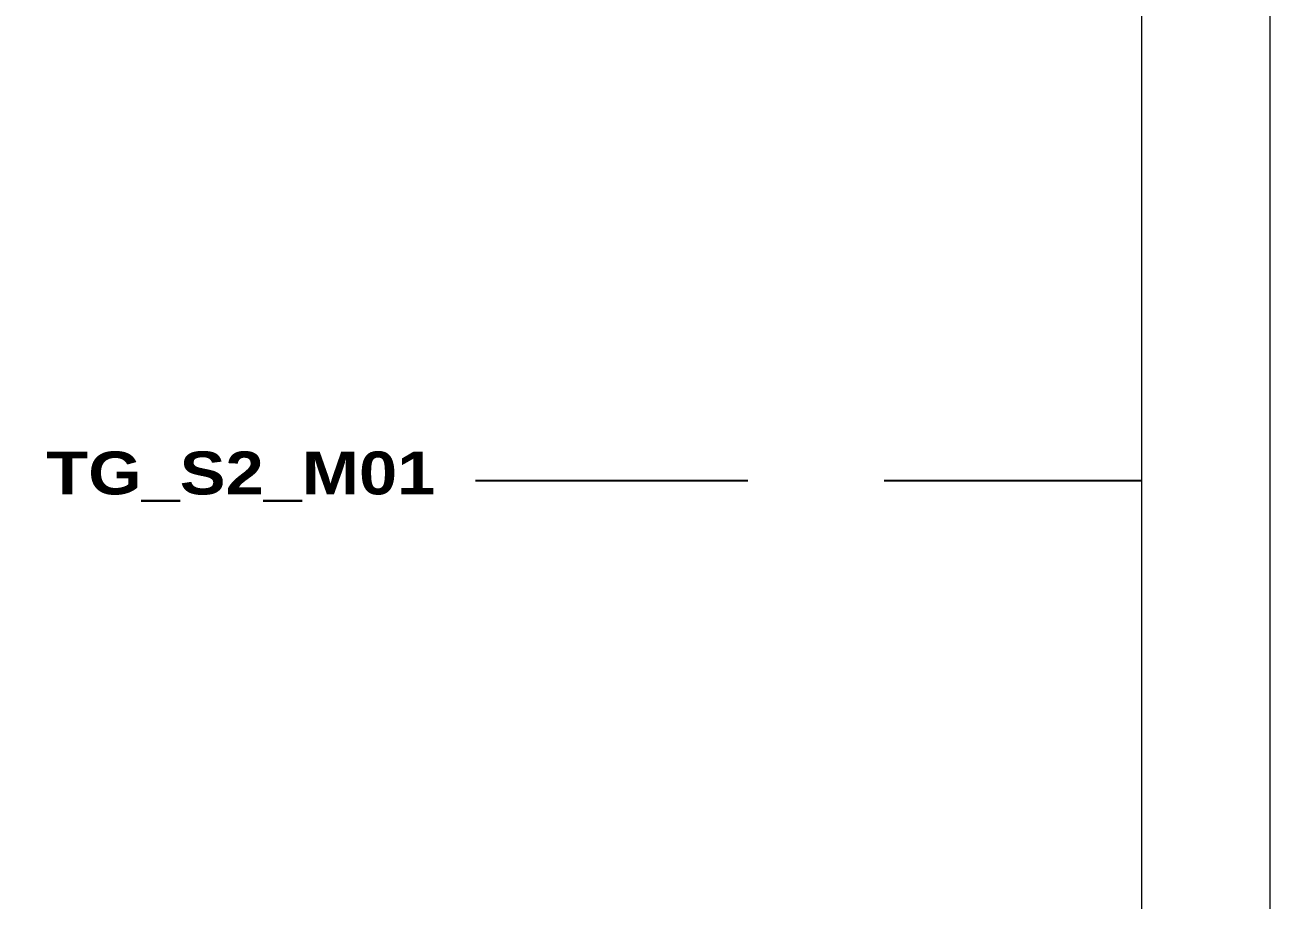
# Model space of a CAD drawing. Header units: centimetres. Extents: x -6233 to 67854, y 107 to 55669.
# Drawn here: x 43067 to 44518, y 50039 to 51059 of the extents above; entities that cross this region are included whole.
import ezdxf
from ezdxf.enums import TextEntityAlignment as Align

# ---------------------------------------------------------------- set-up
doc = ezdxf.new("R2010")
doc.units = ezdxf.units.CM
doc.header["$LTSCALE"] = 25.4
doc.linetypes.add('HIDDEN', pattern=[0.375, 0.25, -0.125])
doc.layers.add('Etiket-Line-L', color=7, linetype='Continuous')
doc.layers.add('EtIket-Line-S', color=2, linetype='Continuous')
doc.styles.add('Bold', font='ariblk.ttf', dxfattribs={"height": 25.4})

# ---------------------------------------------------------------- blocks, each defined once
blk = doc.blocks.new('x5 Out Line')
at = {"lineweight": 15}
blk.add_lwpolyline([(395.797, 9.654), (395.797, 277.058), (9.654, 277.058), (9.654, 9.654)], close=True, dxfattribs=at)
at = {"layer": 'EtIket-Line-S', "lineweight": 9, "ltscale": 0.5}
blk.add_lwpolyline([(0, 0), (405.451, 0), (405.451, 286.712), (0, 286.712)], close=True, dxfattribs=at)

msp = doc.modelspace()

# ---------------------------------------------------------------- linework, layer by layer
at = {"color": 146, "linetype": 'HIDDEN', "ltscale": 50, "true_color": 0x105689}
msp.add_line((43592.2, 50528.5), (44368.5, 50528.5), dxfattribs=at)

# ---------------------------------------------------------------- block references
at = {"layer": 'Etiket-Line-L', "lineweight": 0, "xscale": 15.48351216233742, "yscale": 15.48351216233742, "zscale": 15.48351216233742}
msp.add_blockref('x5 Out Line', (38240.2, 48765.5), dxfattribs=at)

# ---------------------------------------------------------------- texts
at = {"ltscale": 500, "style": 'Bold'}
msp.add_text('TG_S2_M01', height=50, dxfattribs=at).set_placement((43092.2, 50537.2), align=Align.MIDDLE_LEFT)

doc.saveas('drawing.dxf')
